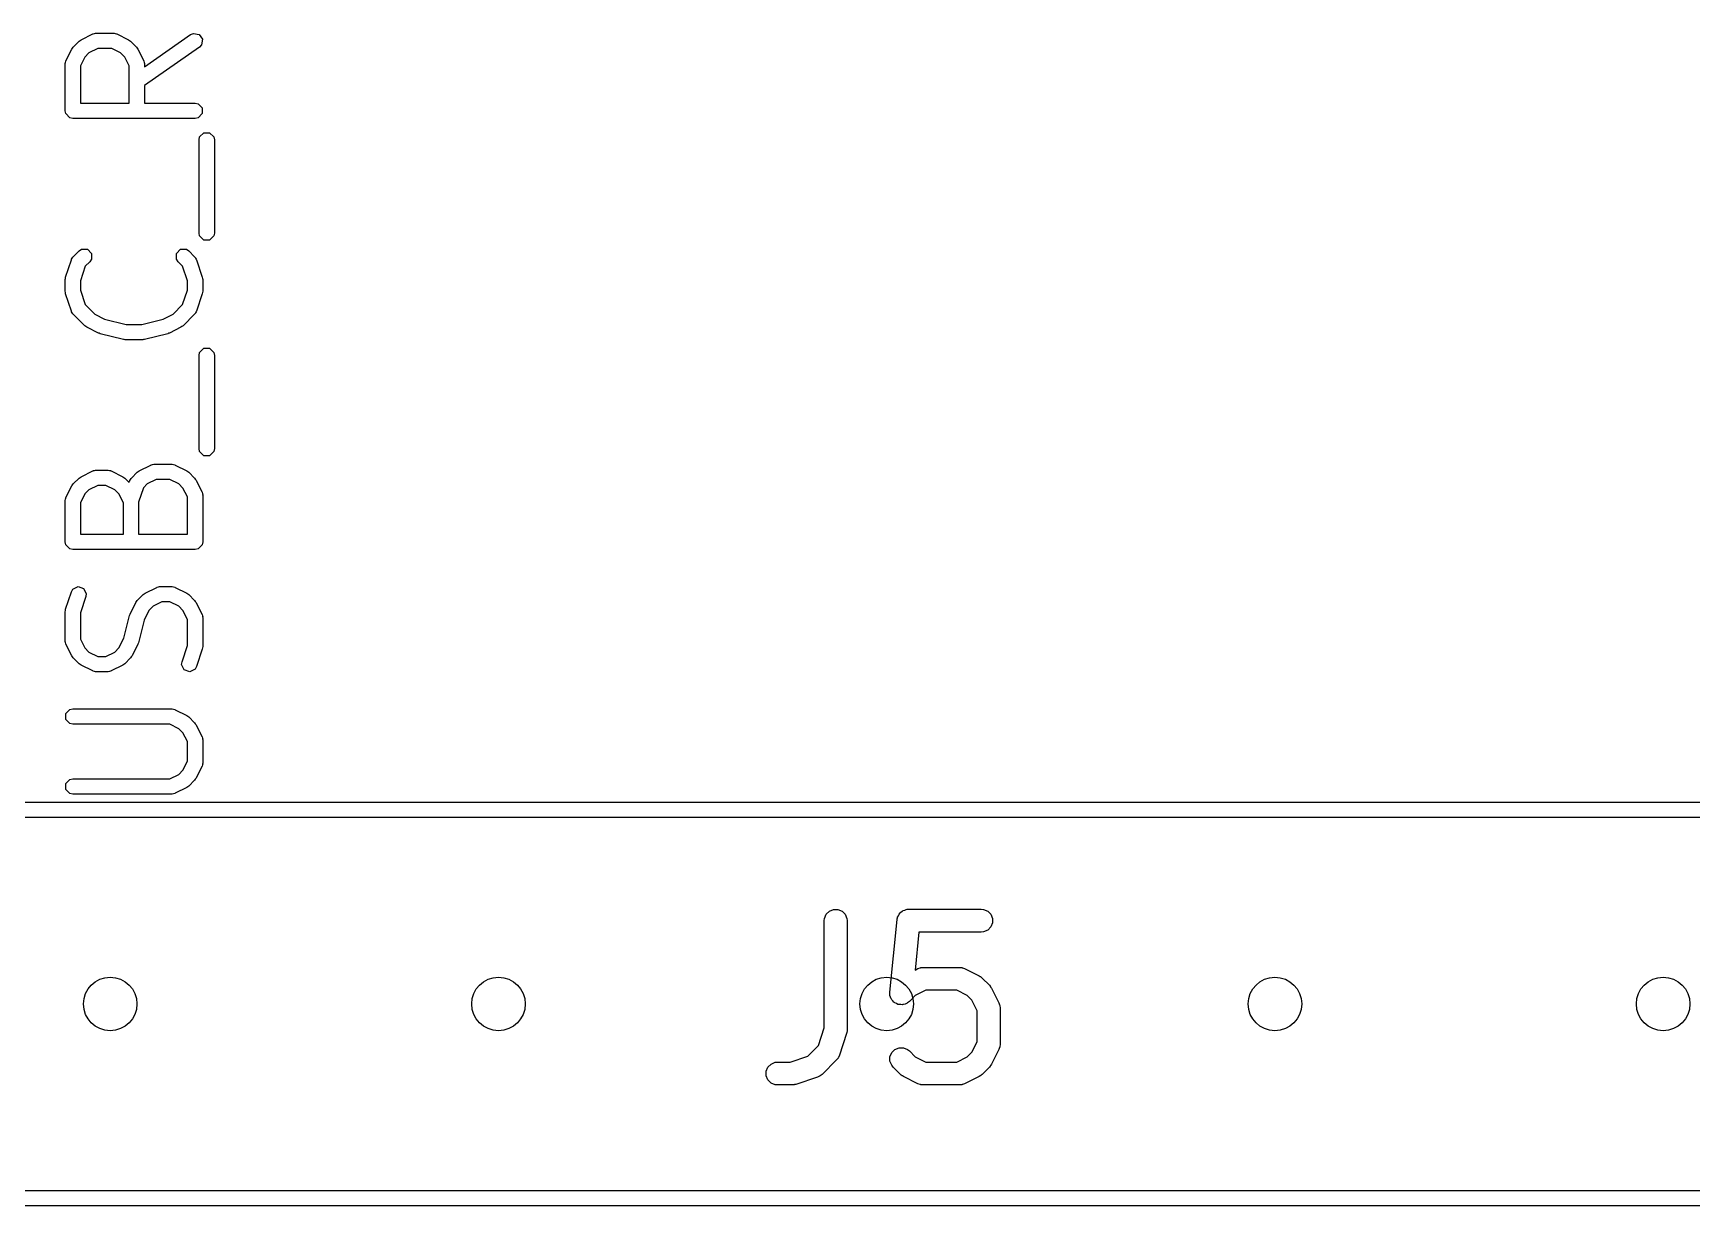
# Model space of a CAD drawing. Extents: x 2.08 to 4.63, y -4.92 to -2.81.
# Drawn here: x 2.477 to 2.9042, y -4.7173 to -4.4154 of the extents above; entities that cross this region are included whole.
import ezdxf

# ---------------------------------------------------------------- set-up
doc = ezdxf.new("R2010")
doc.units = 0
doc.header["$MEASUREMENT"] = 0
doc.layers.add('BLACK', color=7, linetype='CONTINUOUS')

msp = doc.modelspace()

# ---------------------------------------------------------------- linework, layer by layer
at = {"layer": 'BLACK', "linetype": 'CONTINUOUS'}
for p, q in [((2.48732, -4.41898), (2.48882, -4.41748)), ((2.48882, -4.41748), (2.48908, -4.4173)), ((2.48908, -4.4173), (2.48933, -4.41711)), ((2.48933, -4.41711), (2.49233, -4.41561)), ((2.49233, -4.41561), (2.49242, -4.41558)), ((2.49242, -4.41558), (2.49245, -4.41555)), ((2.49245, -4.41555), (2.49276, -4.41549)), ((2.49276, -4.41549), (2.49307, -4.41541)), ((2.49307, -4.41541), (2.49311, -4.41542)), ((2.49311, -4.41542), (2.49321, -4.4154)), ((2.49321, -4.4154), (2.49771, -4.4154)), ((2.49771, -4.4154), (2.4978, -4.41542)), ((2.4978, -4.41542), (2.49785, -4.41541)), ((2.49785, -4.41541), (2.49815, -4.41549)), ((2.49815, -4.41549), (2.49846, -4.41555)), ((2.49846, -4.41555), (2.49849, -4.41558)), ((2.49849, -4.41558), (2.49859, -4.41561)), ((2.49859, -4.41561), (2.50159, -4.41711)), ((2.50159, -4.41711), (2.50184, -4.4173)), ((2.50184, -4.4173), (2.5021, -4.41748)), ((2.5021, -4.41748), (2.5036, -4.41898)), ((2.50567, -4.42409), (2.51757, -4.41576)), ((2.51757, -4.41576), (2.51828, -4.41545)), ((2.51828, -4.41545), (2.51976, -4.41571)), ((2.51976, -4.41571), (2.52063, -4.41694)), ((2.52063, -4.41694), (2.52036, -4.41843)), ((2.48545, -4.42249), (2.48695, -4.41949)), ((2.48695, -4.41949), (2.48714, -4.41924)), ((2.48714, -4.41924), (2.48732, -4.41898)), ((2.49033, -4.42154), (2.48918, -4.42383)), ((2.49137, -4.42049), (2.49033, -4.42154)), ((2.49367, -4.41934), (2.49137, -4.42049)), ((2.49724, -4.41934), (2.49367, -4.41934)), ((2.49954, -4.42049), (2.49724, -4.41934)), ((2.50059, -4.42154), (2.49954, -4.42049)), ((2.50174, -4.42383), (2.50059, -4.42154)), ((2.5036, -4.41898), (2.50377, -4.41924)), ((2.50377, -4.41924), (2.50397, -4.41949)), ((2.50397, -4.41949), (2.50547, -4.42249)), ((2.51983, -4.41898), (2.50567, -4.42889)), ((2.52036, -4.41843), (2.51983, -4.41898)), ((2.48524, -4.42323), (2.48533, -4.42293)), ((2.48526, -4.42327), (2.48524, -4.42323)), ((2.48524, -4.42337), (2.48526, -4.42327)), ((2.48524, -4.43537), (2.48524, -4.42337)), ((2.48533, -4.42293), (2.48539, -4.42262)), ((2.48539, -4.42262), (2.48542, -4.42258)), ((2.48542, -4.42258), (2.48545, -4.42249)), ((2.48918, -4.42383), (2.48918, -4.4334)), ((2.50174, -4.4334), (2.50174, -4.42383)), ((2.50547, -4.42249), (2.50549, -4.42258)), ((2.50549, -4.42258), (2.50552, -4.42262)), ((2.50552, -4.42262), (2.50559, -4.42293)), ((2.50559, -4.42293), (2.50567, -4.42323)), ((2.50567, -4.42323), (2.50565, -4.42327)), ((2.50565, -4.42327), (2.50567, -4.42337)), ((2.50567, -4.42337), (2.50567, -4.42409)), ((2.50567, -4.42889), (2.50567, -4.4334)), ((2.48918, -4.4334), (2.50174, -4.4334)), ((2.50567, -4.4334), (2.5187, -4.4334)), ((2.5187, -4.4334), (2.51946, -4.43355)), ((2.51946, -4.43355), (2.52052, -4.43461)), ((2.48539, -4.43612), (2.48524, -4.43537)), ((2.48645, -4.43719), (2.48539, -4.43612)), ((2.48721, -4.43734), (2.48645, -4.43719)), ((2.5187, -4.43734), (2.48721, -4.43734)), ((2.51946, -4.43719), (2.5187, -4.43734)), ((2.52052, -4.43612), (2.51946, -4.43719)), ((2.52052, -4.43461), (2.52052, -4.43612)), ((2.51973, -4.44287), (2.51988, -4.44211)), ((2.51973, -4.46686), (2.51973, -4.44287)), ((2.51988, -4.44211), (2.52095, -4.44105)), ((2.52095, -4.44105), (2.52246, -4.44105)), ((2.52246, -4.44105), (2.52352, -4.44211)), ((2.52352, -4.44211), (2.52367, -4.44287)), ((2.52367, -4.44287), (2.52367, -4.46686)), ((2.51988, -4.46762), (2.51973, -4.46686)), ((2.52095, -4.46868), (2.51988, -4.46762)), ((2.52246, -4.46868), (2.52095, -4.46868)), ((2.52352, -4.46762), (2.52246, -4.46868)), ((2.52367, -4.46686), (2.52352, -4.46762)), ((2.48722, -4.47307), (2.48726, -4.47305)), ((2.48726, -4.47305), (2.48732, -4.47297)), ((2.48732, -4.47297), (2.48882, -4.47147)), ((2.48882, -4.47147), (2.48945, -4.47104)), ((2.48945, -4.47104), (2.49096, -4.47104)), ((2.49096, -4.47104), (2.49203, -4.47211)), ((2.49203, -4.47211), (2.49203, -4.47362)), ((2.51389, -4.47211), (2.51495, -4.47104)), ((2.51389, -4.47362), (2.51389, -4.47211)), ((2.51495, -4.47104), (2.51646, -4.47104)), ((2.51646, -4.47104), (2.5171, -4.47147)), ((2.5171, -4.47147), (2.5186, -4.47297)), ((2.5186, -4.47297), (2.51865, -4.47305)), ((2.51865, -4.47305), (2.51869, -4.47307)), ((2.48534, -4.47824), (2.48684, -4.47374)), ((2.48684, -4.47374), (2.48689, -4.47365)), ((2.48689, -4.47361), (2.48706, -4.47335)), ((2.48689, -4.47365), (2.48689, -4.47361)), ((2.48706, -4.47335), (2.48722, -4.47307)), ((2.49043, -4.47543), (2.48918, -4.47918)), ((2.4916, -4.47425), (2.49043, -4.47543)), ((2.49203, -4.47362), (2.4916, -4.47425)), ((2.51431, -4.47425), (2.51389, -4.47362)), ((2.51548, -4.47543), (2.51431, -4.47425)), ((2.51674, -4.47918), (2.51548, -4.47543)), ((2.51869, -4.47307), (2.51885, -4.47335)), ((2.51885, -4.47335), (2.51902, -4.47361)), ((2.51902, -4.47361), (2.51902, -4.47365)), ((2.51902, -4.47365), (2.51907, -4.47374)), ((2.51907, -4.47374), (2.52057, -4.47824)), ((2.48524, -4.47886), (2.4853, -4.47855)), ((2.48524, -4.48186), (2.48524, -4.47886)), ((2.4853, -4.47855), (2.48534, -4.47824)), ((2.48918, -4.47918), (2.48918, -4.48154)), ((2.48918, -4.48154), (2.49043, -4.4853)), ((2.51548, -4.4853), (2.51674, -4.48154)), ((2.51674, -4.48154), (2.51674, -4.47918)), ((2.52057, -4.47824), (2.52061, -4.47855)), ((2.52061, -4.47855), (2.52067, -4.47886)), ((2.52067, -4.47886), (2.52067, -4.48186)), ((2.4853, -4.48217), (2.48524, -4.48186)), ((2.48534, -4.48248), (2.4853, -4.48217)), ((2.48684, -4.48698), (2.48534, -4.48248)), ((2.49043, -4.4853), (2.49287, -4.48774)), ((2.51304, -4.48774), (2.51548, -4.4853)), ((2.52057, -4.48248), (2.51907, -4.48698)), ((2.52061, -4.48217), (2.52057, -4.48248)), ((2.52067, -4.48186), (2.52061, -4.48217)), ((2.48689, -4.48707), (2.48684, -4.48698)), ((2.48689, -4.48711), (2.48689, -4.48707)), ((2.48706, -4.48738), (2.48689, -4.48711)), ((2.48722, -4.48765), (2.48706, -4.48738)), ((2.48726, -4.48767), (2.48722, -4.48765)), ((2.48732, -4.48775), (2.48726, -4.48767)), ((2.49032, -4.49075), (2.48732, -4.48775)), ((2.49287, -4.48774), (2.49539, -4.489)), ((2.49539, -4.489), (2.50095, -4.49039)), ((2.50496, -4.49039), (2.51052, -4.489)), ((2.51052, -4.489), (2.51304, -4.48774)), ((2.5186, -4.48775), (2.5156, -4.49075)), ((2.51865, -4.48767), (2.5186, -4.48775)), ((2.51869, -4.48765), (2.51865, -4.48767)), ((2.51885, -4.48738), (2.51869, -4.48765)), ((2.51902, -4.48711), (2.51885, -4.48738)), ((2.51907, -4.48698), (2.51902, -4.48707)), ((2.51902, -4.48707), (2.51902, -4.48711)), ((2.49058, -4.49093), (2.49032, -4.49075)), ((2.49083, -4.49112), (2.49058, -4.49093)), ((2.49383, -4.49262), (2.49083, -4.49112)), ((2.49403, -4.49268), (2.49383, -4.49262)), ((2.49423, -4.49277), (2.49403, -4.49268)), ((2.50023, -4.49427), (2.49423, -4.49277)), ((2.50047, -4.49428), (2.50023, -4.49427)), ((2.50071, -4.49433), (2.50047, -4.49428)), ((2.50521, -4.49433), (2.50071, -4.49433)), ((2.50095, -4.49039), (2.50496, -4.49039)), ((2.50544, -4.49428), (2.50521, -4.49433)), ((2.50568, -4.49427), (2.50544, -4.49428)), ((2.51168, -4.49277), (2.50568, -4.49427)), ((2.51188, -4.49268), (2.51168, -4.49277)), ((2.51209, -4.49262), (2.51188, -4.49268)), ((2.51508, -4.49112), (2.51209, -4.49262)), ((2.51533, -4.49093), (2.51508, -4.49112)), ((2.5156, -4.49075), (2.51533, -4.49093)), ((2.51973, -4.49836), (2.51988, -4.49761)), ((2.51973, -4.52236), (2.51973, -4.49836)), ((2.51988, -4.49761), (2.52095, -4.49654)), ((2.52095, -4.49654), (2.52246, -4.49654)), ((2.52246, -4.49654), (2.52352, -4.49761)), ((2.52352, -4.49761), (2.52367, -4.49836)), ((2.52367, -4.49836), (2.52367, -4.52236)), ((2.51988, -4.52311), (2.51973, -4.52236)), ((2.52095, -4.52418), (2.51988, -4.52311)), ((2.52246, -4.52418), (2.52095, -4.52418)), ((2.52352, -4.52311), (2.52246, -4.52418)), ((2.52367, -4.52236), (2.52352, -4.52311)), ((2.48933, -4.52959), (2.49233, -4.52809)), ((2.49233, -4.52809), (2.49242, -4.52807)), ((2.49242, -4.52807), (2.49245, -4.52804)), ((2.49245, -4.52804), (2.49276, -4.52798)), ((2.49276, -4.52798), (2.49307, -4.52789)), ((2.49307, -4.52789), (2.49311, -4.52791)), ((2.49311, -4.52791), (2.49321, -4.52789)), ((2.49321, -4.52789), (2.49621, -4.52789)), ((2.49621, -4.52789), (2.4963, -4.52791)), ((2.4963, -4.52791), (2.49635, -4.52789)), ((2.49635, -4.52789), (2.49665, -4.52798)), ((2.49665, -4.52798), (2.49696, -4.52804)), ((2.49696, -4.52804), (2.49699, -4.52807)), ((2.49699, -4.52807), (2.49709, -4.52809)), ((2.49709, -4.52809), (2.50009, -4.52959)), ((2.50231, -4.52996), (2.50381, -4.52846)), ((2.50381, -4.52846), (2.50408, -4.52829)), ((2.50408, -4.52829), (2.50433, -4.52809)), ((2.50433, -4.52809), (2.50732, -4.5266)), ((2.50732, -4.5266), (2.50742, -4.52657)), ((2.50742, -4.52657), (2.50745, -4.52654)), ((2.50745, -4.52654), (2.50776, -4.52648)), ((2.50776, -4.52648), (2.50807, -4.52639)), ((2.50807, -4.52639), (2.50811, -4.52641)), ((2.50811, -4.52641), (2.50821, -4.52639)), ((2.50821, -4.52639), (2.5127, -4.52639)), ((2.5127, -4.52639), (2.5128, -4.52641)), ((2.5128, -4.52641), (2.51284, -4.52639)), ((2.51284, -4.52639), (2.51315, -4.52648)), ((2.51315, -4.52648), (2.51346, -4.52654)), ((2.51346, -4.52654), (2.51349, -4.52657)), ((2.51349, -4.52657), (2.51358, -4.5266)), ((2.51358, -4.5266), (2.51658, -4.52809)), ((2.51658, -4.52809), (2.51683, -4.52829)), ((2.51683, -4.52829), (2.5171, -4.52846)), ((2.5171, -4.52846), (2.5186, -4.52996)), ((2.48545, -4.53497), (2.48695, -4.53197)), ((2.48695, -4.53197), (2.48714, -4.53173)), ((2.48714, -4.53173), (2.48732, -4.53146)), ((2.48732, -4.53146), (2.48882, -4.52996)), ((2.48882, -4.52996), (2.48908, -4.52979)), ((2.48908, -4.52979), (2.48933, -4.52959)), ((2.49367, -4.53182), (2.49137, -4.53297)), ((2.49574, -4.53182), (2.49367, -4.53182)), ((2.49804, -4.53297), (2.49574, -4.53182)), ((2.50009, -4.52959), (2.50034, -4.52979)), ((2.50034, -4.52979), (2.5006, -4.52996)), ((2.5006, -4.52996), (2.50172, -4.53109)), ((2.50172, -4.53109), (2.50184, -4.53073)), ((2.50184, -4.53073), (2.50189, -4.53065)), ((2.50189, -4.5306), (2.50206, -4.53034)), ((2.50189, -4.53065), (2.50189, -4.5306)), ((2.50206, -4.53034), (2.50222, -4.53007)), ((2.50222, -4.53007), (2.50226, -4.53005)), ((2.50226, -4.53005), (2.50231, -4.52996)), ((2.50543, -4.53242), (2.50417, -4.53617)), ((2.50637, -4.53147), (2.50543, -4.53242)), ((2.50867, -4.53032), (2.50637, -4.53147)), ((2.51224, -4.53032), (2.50867, -4.53032)), ((2.51454, -4.53147), (2.51224, -4.53032)), ((2.51559, -4.53252), (2.51454, -4.53147)), ((2.51674, -4.53482), (2.51559, -4.53252)), ((2.5186, -4.52996), (2.51877, -4.53023)), ((2.51877, -4.53023), (2.51896, -4.53048)), ((2.51896, -4.53048), (2.52046, -4.53347)), ((2.48524, -4.53572), (2.48533, -4.53541)), ((2.48526, -4.53576), (2.48524, -4.53572)), ((2.48524, -4.53585), (2.48526, -4.53576)), ((2.48524, -4.54635), (2.48524, -4.53585)), ((2.48533, -4.53541), (2.48539, -4.5351)), ((2.48539, -4.5351), (2.48542, -4.53507)), ((2.48542, -4.53507), (2.48545, -4.53497)), ((2.49033, -4.53402), (2.48918, -4.53632)), ((2.48918, -4.53632), (2.48918, -4.54439)), ((2.49137, -4.53297), (2.49033, -4.53402)), ((2.49909, -4.53402), (2.49804, -4.53297)), ((2.50024, -4.53632), (2.49909, -4.53402)), ((2.50024, -4.54439), (2.50024, -4.53632)), ((2.50417, -4.53617), (2.50417, -4.54439)), ((2.51674, -4.54439), (2.51674, -4.53482)), ((2.52046, -4.53347), (2.52049, -4.53357)), ((2.52049, -4.53357), (2.52052, -4.5336)), ((2.52052, -4.5336), (2.52058, -4.53391)), ((2.52058, -4.53391), (2.52067, -4.53422)), ((2.52067, -4.53422), (2.52065, -4.53426)), ((2.52065, -4.53426), (2.52067, -4.53436)), ((2.52067, -4.53436), (2.52067, -4.54635)), ((2.48918, -4.54439), (2.50024, -4.54439)), ((2.50417, -4.54439), (2.51674, -4.54439)), ((2.48539, -4.54711), (2.48524, -4.54635)), ((2.48645, -4.54817), (2.48539, -4.54711)), ((2.48721, -4.54832), (2.48645, -4.54817)), ((2.5187, -4.54832), (2.48721, -4.54832)), ((2.51946, -4.54817), (2.5187, -4.54832)), ((2.52052, -4.54711), (2.51946, -4.54817)), ((2.52067, -4.54635), (2.52052, -4.54711)), ((2.48722, -4.55856), (2.48857, -4.55789)), ((2.48857, -4.55789), (2.49, -4.55836)), ((2.49, -4.55836), (2.49067, -4.55971)), ((2.50582, -4.55959), (2.50882, -4.55809)), ((2.50882, -4.55809), (2.50892, -4.55807)), ((2.50892, -4.55807), (2.50895, -4.55803)), ((2.50895, -4.55803), (2.50926, -4.55797)), ((2.50926, -4.55797), (2.50957, -4.55789)), ((2.50957, -4.55789), (2.50961, -4.5579)), ((2.50961, -4.5579), (2.5097, -4.55788)), ((2.5097, -4.55788), (2.5127, -4.55788)), ((2.5127, -4.55788), (2.5128, -4.5579)), ((2.5128, -4.5579), (2.51284, -4.55789)), ((2.51284, -4.55789), (2.51315, -4.55797)), ((2.51315, -4.55797), (2.51346, -4.55803)), ((2.51346, -4.55803), (2.51349, -4.55807)), ((2.51349, -4.55807), (2.51358, -4.55809)), ((2.51358, -4.55809), (2.51658, -4.55959)), ((2.48534, -4.56373), (2.48684, -4.55923)), ((2.48684, -4.55923), (2.48722, -4.55856)), ((2.49058, -4.56047), (2.48918, -4.56467)), ((2.49067, -4.55971), (2.49058, -4.56047)), ((2.50195, -4.56497), (2.50344, -4.56197)), ((2.50344, -4.56197), (2.50364, -4.56172)), ((2.50364, -4.56172), (2.50381, -4.56146)), ((2.50381, -4.56146), (2.50531, -4.55996)), ((2.50531, -4.55996), (2.50558, -4.55978)), ((2.50558, -4.55978), (2.50582, -4.55959)), ((2.51017, -4.56182), (2.50787, -4.56297)), ((2.51224, -4.56182), (2.51017, -4.56182)), ((2.51454, -4.56297), (2.51224, -4.56182)), ((2.51658, -4.55959), (2.51683, -4.55978)), ((2.51683, -4.55978), (2.5171, -4.55996)), ((2.5171, -4.55996), (2.5186, -4.56146)), ((2.5186, -4.56146), (2.51877, -4.56172)), ((2.51877, -4.56172), (2.51896, -4.56197)), ((2.51896, -4.56197), (2.52046, -4.56497)), ((2.48524, -4.56435), (2.4853, -4.56404)), ((2.48524, -4.57185), (2.48524, -4.56435)), ((2.4853, -4.56404), (2.48534, -4.56373)), ((2.48918, -4.56467), (2.48918, -4.57139)), ((2.50035, -4.57116), (2.5018, -4.56537)), ((2.5018, -4.56537), (2.50189, -4.56518)), ((2.50189, -4.56518), (2.50195, -4.56497)), ((2.50556, -4.56654), (2.50412, -4.57233)), ((2.50682, -4.56402), (2.50556, -4.56654)), ((2.50787, -4.56297), (2.50682, -4.56402)), ((2.51559, -4.56402), (2.51454, -4.56297)), ((2.51674, -4.56632), (2.51559, -4.56402)), ((2.51674, -4.57303), (2.51674, -4.56632)), ((2.52046, -4.56497), (2.52049, -4.56507)), ((2.52049, -4.56507), (2.52052, -4.5651)), ((2.52052, -4.5651), (2.52058, -4.56541)), ((2.52058, -4.56541), (2.52067, -4.56571)), ((2.52067, -4.56571), (2.52065, -4.56575)), ((2.52065, -4.56575), (2.52067, -4.56585)), ((2.52067, -4.56585), (2.52067, -4.57335)), ((2.49909, -4.57368), (2.50035, -4.57116)), ((2.48526, -4.57195), (2.48524, -4.57185)), ((2.48524, -4.57199), (2.48526, -4.57195)), ((2.48533, -4.57229), (2.48524, -4.57199)), ((2.48539, -4.5726), (2.48533, -4.57229)), ((2.48542, -4.57264), (2.48539, -4.5726)), ((2.48545, -4.57273), (2.48542, -4.57264)), ((2.48695, -4.57573), (2.48545, -4.57273)), ((2.48918, -4.57139), (2.49033, -4.57368)), ((2.49033, -4.57368), (2.49137, -4.57473)), ((2.49137, -4.57473), (2.49367, -4.57588)), ((2.49574, -4.57588), (2.49804, -4.57473)), ((2.49804, -4.57473), (2.49909, -4.57368)), ((2.50397, -4.57273), (2.50247, -4.57573)), ((2.50402, -4.57252), (2.50397, -4.57273)), ((2.50412, -4.57233), (2.50402, -4.57252)), ((2.51534, -4.57723), (2.51674, -4.57303)), ((2.52057, -4.57397), (2.51907, -4.57847)), ((2.52061, -4.57366), (2.52057, -4.57397)), ((2.52067, -4.57335), (2.52061, -4.57366)), ((2.48714, -4.57598), (2.48695, -4.57573)), ((2.48732, -4.57624), (2.48714, -4.57598)), ((2.48882, -4.57774), (2.48732, -4.57624)), ((2.48908, -4.57792), (2.48882, -4.57774)), ((2.48933, -4.57811), (2.48908, -4.57792)), ((2.49233, -4.57961), (2.48933, -4.57811)), ((2.49242, -4.57964), (2.49233, -4.57961)), ((2.49245, -4.57967), (2.49242, -4.57964)), ((2.49276, -4.57973), (2.49245, -4.57967)), ((2.49307, -4.57981), (2.49276, -4.57973)), ((2.49311, -4.5798), (2.49307, -4.57981)), ((2.49321, -4.57982), (2.49311, -4.5798)), ((2.49621, -4.57982), (2.49321, -4.57982)), ((2.49367, -4.57588), (2.49574, -4.57588)), ((2.4963, -4.5798), (2.49621, -4.57982)), ((2.49635, -4.57981), (2.4963, -4.5798)), ((2.49665, -4.57973), (2.49635, -4.57981)), ((2.49696, -4.57967), (2.49665, -4.57973)), ((2.49699, -4.57964), (2.49696, -4.57967)), ((2.49709, -4.57961), (2.49699, -4.57964)), ((2.50009, -4.57811), (2.49709, -4.57961)), ((2.50034, -4.57792), (2.50009, -4.57811)), ((2.5006, -4.57774), (2.50034, -4.57792)), ((2.5021, -4.57624), (2.5006, -4.57774)), ((2.50227, -4.57598), (2.5021, -4.57624)), ((2.50247, -4.57573), (2.50227, -4.57598)), ((2.51524, -4.57799), (2.51534, -4.57723)), ((2.51591, -4.57934), (2.51524, -4.57799)), ((2.51734, -4.57981), (2.51591, -4.57934)), ((2.51869, -4.57914), (2.51734, -4.57981)), ((2.51907, -4.57847), (2.51869, -4.57914)), ((2.48539, -4.59059), (2.48645, -4.58953)), ((2.48539, -4.5921), (2.48539, -4.59059)), ((2.48645, -4.59317), (2.48539, -4.5921)), ((2.48645, -4.58953), (2.48721, -4.58938)), ((2.48721, -4.58938), (2.5127, -4.58938)), ((2.5127, -4.58938), (2.5128, -4.5894)), ((2.5128, -4.5894), (2.51284, -4.58938)), ((2.51284, -4.58938), (2.51315, -4.58947)), ((2.51315, -4.58947), (2.51346, -4.58953)), ((2.51346, -4.58953), (2.51349, -4.58956)), ((2.51349, -4.58956), (2.51358, -4.58959)), ((2.51358, -4.58959), (2.51658, -4.59109)), ((2.51658, -4.59109), (2.51683, -4.59128)), ((2.51683, -4.59128), (2.5171, -4.59146)), ((2.5171, -4.59146), (2.5186, -4.59296)), ((2.48721, -4.59332), (2.48645, -4.59317)), ((2.51224, -4.59332), (2.48721, -4.59332)), ((2.51454, -4.59447), (2.51224, -4.59332)), ((2.51559, -4.59551), (2.51454, -4.59447)), ((2.51674, -4.59781), (2.51559, -4.59551)), ((2.5186, -4.59296), (2.51877, -4.59322)), ((2.51877, -4.59322), (2.51896, -4.59347)), ((2.51896, -4.59347), (2.52046, -4.59647)), ((2.52046, -4.59647), (2.52049, -4.59656)), ((2.52049, -4.59656), (2.52052, -4.59659)), ((2.52052, -4.59659), (2.52058, -4.5969)), ((2.52058, -4.5969), (2.52067, -4.59721)), ((2.51674, -4.60288), (2.51674, -4.59781)), ((2.52067, -4.59721), (2.52065, -4.59725)), ((2.52065, -4.59725), (2.52067, -4.59735)), ((2.52067, -4.59735), (2.52067, -4.60335)), ((2.51454, -4.60623), (2.51559, -4.60518)), ((2.51559, -4.60518), (2.51674, -4.60288)), ((2.52046, -4.60423), (2.51896, -4.60723)), ((2.52049, -4.60413), (2.52046, -4.60423)), ((2.52052, -4.6041), (2.52049, -4.60413)), ((2.52058, -4.60379), (2.52052, -4.6041)), ((2.52067, -4.60349), (2.52058, -4.60379)), ((2.52067, -4.60335), (2.52065, -4.60344)), ((2.52065, -4.60344), (2.52067, -4.60349)), ((2.48539, -4.60859), (2.48645, -4.60753)), ((2.48539, -4.6101), (2.48539, -4.60859)), ((2.48645, -4.60753), (2.48721, -4.60738)), ((2.48721, -4.60738), (2.51224, -4.60738)), ((2.51224, -4.60738), (2.51454, -4.60623)), ((2.51658, -4.60961), (2.51358, -4.61111)), ((2.51683, -4.60941), (2.51658, -4.60961)), ((2.5171, -4.60924), (2.51683, -4.60941)), ((2.5186, -4.60774), (2.5171, -4.60924)), ((2.51877, -4.60748), (2.5186, -4.60774)), ((2.51896, -4.60723), (2.51877, -4.60748)), ((2.14685, -4.61339), (3.00355, -4.61339)), ((2.48645, -4.61116), (2.48539, -4.6101)), ((2.48721, -4.61131), (2.48645, -4.61116)), ((2.5127, -4.61131), (2.48721, -4.61131)), ((2.5128, -4.61129), (2.5127, -4.61131)), ((2.51284, -4.61131), (2.5128, -4.61129)), ((2.51315, -4.61123), (2.51284, -4.61131)), ((2.51346, -4.61116), (2.51315, -4.61123)), ((2.51349, -4.61113), (2.51346, -4.61116)), ((2.51358, -4.61111), (2.51349, -4.61113)), ((3.00355, -4.61732), (2.14882, -4.61732)), ((2.68077, -4.64389), (2.68083, -4.64331)), ((2.68077, -4.67153), (2.68077, -4.64389)), ((2.68083, -4.64331), (2.68127, -4.64225)), ((2.68127, -4.64225), (2.68209, -4.64144)), ((2.68209, -4.64144), (2.68315, -4.64099)), ((2.68315, -4.64099), (2.6843, -4.64099)), ((2.6843, -4.64099), (2.68537, -4.64144)), ((2.68537, -4.64144), (2.68618, -4.64225)), ((2.68618, -4.64225), (2.68662, -4.64331)), ((2.68662, -4.64331), (2.68668, -4.64389)), ((2.68668, -4.64389), (2.68668, -4.67201)), ((2.69766, -4.66234), (2.69954, -4.6436)), ((2.69954, -4.6436), (2.69958, -4.64339)), ((2.69958, -4.64331), (2.69961, -4.64325)), ((2.69958, -4.64339), (2.69958, -4.64331)), ((2.69961, -4.64325), (2.69965, -4.64303)), ((2.69965, -4.64303), (2.69985, -4.64265)), ((2.69985, -4.64265), (2.70002, -4.64225)), ((2.70002, -4.64225), (2.70012, -4.64214)), ((2.70012, -4.64214), (2.70019, -4.64201)), ((2.70019, -4.64201), (2.70053, -4.64174)), ((2.70053, -4.64174), (2.70083, -4.64144)), ((2.70083, -4.64144), (2.70097, -4.64138)), ((2.70097, -4.64138), (2.70109, -4.64128)), ((2.70109, -4.64128), (2.7015, -4.64116)), ((2.7015, -4.64116), (2.7019, -4.64099)), ((2.7019, -4.64099), (2.70212, -4.64097)), ((2.70212, -4.64097), (2.70219, -4.64095)), ((2.70219, -4.64095), (2.70226, -4.64096)), ((2.70226, -4.64096), (2.70247, -4.64094)), ((2.70247, -4.64094), (2.72122, -4.64094)), ((2.72122, -4.64094), (2.7218, -4.64099)), ((2.7218, -4.64099), (2.72286, -4.64144)), ((2.72286, -4.64144), (2.72368, -4.64225)), ((2.72368, -4.64225), (2.72412, -4.64331)), ((2.72412, -4.64331), (2.72412, -4.64447)), ((2.70515, -4.64684), (2.70417, -4.65661)), ((2.72122, -4.64684), (2.70515, -4.64684)), ((2.7218, -4.64679), (2.72122, -4.64684)), ((2.72286, -4.64635), (2.7218, -4.64679)), ((2.72368, -4.64553), (2.72286, -4.64635)), ((2.72412, -4.64447), (2.72368, -4.64553)), ((2.70417, -4.65661), (2.7049, -4.65625)), ((2.7049, -4.65625), (2.70544, -4.65604)), ((2.70544, -4.65604), (2.70555, -4.65603)), ((2.70555, -4.65603), (2.70565, -4.65599)), ((2.70565, -4.65599), (2.70622, -4.65594)), ((2.70622, -4.65594), (2.7156, -4.65594)), ((2.7156, -4.65594), (2.71617, -4.65599)), ((2.71617, -4.65599), (2.71627, -4.65603)), ((2.71627, -4.65603), (2.71638, -4.65604)), ((2.71638, -4.65604), (2.71692, -4.65625)), ((2.71692, -4.65625), (2.72067, -4.65812)), ((2.72067, -4.65812), (2.72092, -4.65828)), ((2.72092, -4.65828), (2.72099, -4.65831)), ((2.72099, -4.65831), (2.72107, -4.65837)), ((2.72107, -4.65837), (2.72116, -4.65843)), ((2.72116, -4.65843), (2.72121, -4.65849)), ((2.72121, -4.65849), (2.72144, -4.65868)), ((2.72144, -4.65868), (2.72331, -4.66055)), ((2.72331, -4.66055), (2.7235, -4.66078)), ((2.7235, -4.66078), (2.72355, -4.66083)), ((2.72355, -4.66083), (2.72361, -4.66092)), ((2.72361, -4.66092), (2.72368, -4.661)), ((2.72368, -4.661), (2.72371, -4.66107)), ((2.69766, -4.66292), (2.69766, -4.66234)), ((2.6977, -4.66307), (2.69766, -4.66292)), ((2.6977, -4.66321), (2.6977, -4.66307)), ((2.69787, -4.66361), (2.6977, -4.66321)), ((2.69799, -4.66403), (2.69787, -4.66361)), ((2.69809, -4.66414), (2.69799, -4.66403)), ((2.69814, -4.66428), (2.69809, -4.66414)), ((2.69845, -4.66458), (2.69814, -4.66428)), ((2.69872, -4.66492), (2.69845, -4.66458)), ((2.69885, -4.66499), (2.69872, -4.66492)), ((2.69896, -4.66509), (2.69885, -4.66499)), ((2.69936, -4.66526), (2.69896, -4.66509)), ((2.69974, -4.66546), (2.69936, -4.66526)), ((2.70199, -4.66524), (2.70157, -4.66537)), ((2.7021, -4.66515), (2.70199, -4.66524)), ((2.70224, -4.66509), (2.7021, -4.66515)), ((2.70269, -4.66473), (2.70224, -4.66509)), ((2.70422, -4.66319), (2.70269, -4.66473)), ((2.70692, -4.66184), (2.70422, -4.66319)), ((2.7149, -4.66184), (2.70692, -4.66184)), ((2.7176, -4.66319), (2.7149, -4.66184)), ((2.7188, -4.66439), (2.7176, -4.66319)), ((2.72014, -4.66708), (2.7188, -4.66439)), ((2.72371, -4.66107), (2.72386, -4.66132)), ((2.72386, -4.66132), (2.72574, -4.66507)), ((2.72574, -4.66507), (2.72594, -4.66561)), ((2.69989, -4.66548), (2.69974, -4.66546)), ((2.70002, -4.66553), (2.69989, -4.66548)), ((2.70046, -4.66553), (2.70002, -4.66553)), ((2.70088, -4.66558), (2.70046, -4.66553)), ((2.70103, -4.66553), (2.70088, -4.66558)), ((2.70118, -4.66553), (2.70103, -4.66553)), ((2.70157, -4.66537), (2.70118, -4.66553)), ((2.72014, -4.67506), (2.72014, -4.66708)), ((2.72594, -4.66561), (2.72595, -4.66571)), ((2.72595, -4.66571), (2.72599, -4.66581)), ((2.72599, -4.66581), (2.72605, -4.66639)), ((2.72605, -4.66639), (2.72605, -4.67576)), ((2.67927, -4.67604), (2.68077, -4.67153)), ((2.68653, -4.67295), (2.68465, -4.67857)), ((2.68659, -4.67266), (2.68653, -4.67295)), ((2.68662, -4.67259), (2.68659, -4.67266)), ((2.68663, -4.67248), (2.68662, -4.67259)), ((2.68666, -4.67238), (2.68663, -4.67248)), ((2.68668, -4.67201), (2.68665, -4.6723)), ((2.68665, -4.6723), (2.68666, -4.67238)), ((2.67651, -4.6788), (2.67927, -4.67604)), ((2.6977, -4.67893), (2.69814, -4.67787)), ((2.69814, -4.67787), (2.69896, -4.67706)), ((2.69896, -4.67706), (2.70002, -4.67661)), ((2.70002, -4.67661), (2.70118, -4.67661)), ((2.70118, -4.67661), (2.70224, -4.67706)), ((2.70224, -4.67706), (2.70269, -4.67742)), ((2.70269, -4.67742), (2.70422, -4.67896)), ((2.7176, -4.67896), (2.7188, -4.67776)), ((2.7188, -4.67776), (2.72014, -4.67506)), ((2.72574, -4.67708), (2.72386, -4.68083)), ((2.72594, -4.67654), (2.72574, -4.67708)), ((2.72595, -4.67644), (2.72594, -4.67654)), ((2.72599, -4.67634), (2.72595, -4.67644)), ((2.72605, -4.67576), (2.72599, -4.67634)), ((2.66583, -4.68268), (2.66627, -4.68162)), ((2.66627, -4.68162), (2.66709, -4.68081)), ((2.66709, -4.68081), (2.66815, -4.68036)), ((2.66815, -4.68036), (2.66873, -4.68031)), ((2.66873, -4.68031), (2.672, -4.68031)), ((2.672, -4.68031), (2.67651, -4.6788)), ((2.68394, -4.67972), (2.68019, -4.68347)), ((2.68431, -4.67928), (2.68394, -4.67972)), ((2.68435, -4.67918), (2.68431, -4.67928)), ((2.68442, -4.6791), (2.68435, -4.67918)), ((2.68465, -4.67857), (2.68442, -4.6791)), ((2.6977, -4.68009), (2.6977, -4.67893)), ((2.69814, -4.68115), (2.6977, -4.68009)), ((2.69851, -4.6816), (2.69814, -4.68115)), ((2.70039, -4.68347), (2.69851, -4.6816)), ((2.70422, -4.67896), (2.70692, -4.68031)), ((2.70692, -4.68031), (2.7149, -4.68031)), ((2.7149, -4.68031), (2.7176, -4.67896)), ((2.72331, -4.6816), (2.72144, -4.68347)), ((2.7235, -4.68137), (2.72331, -4.6816)), ((2.72355, -4.68132), (2.7235, -4.68137)), ((2.72361, -4.68123), (2.72355, -4.68132)), ((2.72368, -4.68115), (2.72361, -4.68123)), ((2.72371, -4.68108), (2.72368, -4.68115)), ((2.72386, -4.68083), (2.72371, -4.68108)), ((2.66583, -4.68384), (2.66583, -4.68268)), ((2.66627, -4.6849), (2.66583, -4.68384)), ((2.66709, -4.68572), (2.66627, -4.6849)), ((2.66815, -4.68616), (2.66709, -4.68572)), ((2.66873, -4.68621), (2.66815, -4.68616)), ((2.67248, -4.68621), (2.66873, -4.68621)), ((2.67277, -4.68618), (2.67248, -4.68621)), ((2.67285, -4.68619), (2.67277, -4.68618)), ((2.67295, -4.68617), (2.67285, -4.68619)), ((2.67305, -4.68616), (2.67295, -4.68617)), ((2.67313, -4.68613), (2.67305, -4.68616)), ((2.67341, -4.68606), (2.67313, -4.68613)), ((2.67904, -4.68419), (2.67341, -4.68606)), ((2.67956, -4.68395), (2.67904, -4.68419)), ((2.67965, -4.68388), (2.67956, -4.68395)), ((2.67974, -4.68384), (2.67965, -4.68388)), ((2.68019, -4.68347), (2.67974, -4.68384)), ((2.70061, -4.68366), (2.70039, -4.68347)), ((2.70066, -4.68372), (2.70061, -4.68366)), ((2.70075, -4.68377), (2.70066, -4.68372)), ((2.70083, -4.68384), (2.70075, -4.68377)), ((2.70091, -4.68387), (2.70083, -4.68384)), ((2.70115, -4.68403), (2.70091, -4.68387)), ((2.7049, -4.6859), (2.70115, -4.68403)), ((2.70544, -4.68611), (2.7049, -4.6859)), ((2.70555, -4.68612), (2.70544, -4.68611)), ((2.70565, -4.68616), (2.70555, -4.68612)), ((2.70622, -4.68621), (2.70565, -4.68616)), ((2.7156, -4.68621), (2.70622, -4.68621)), ((2.71617, -4.68616), (2.7156, -4.68621)), ((2.71627, -4.68612), (2.71617, -4.68616)), ((2.71638, -4.68611), (2.71627, -4.68612)), ((2.71692, -4.6859), (2.71638, -4.68611)), ((2.72067, -4.68403), (2.71692, -4.6859)), ((2.72092, -4.68387), (2.72067, -4.68403)), ((2.72099, -4.68384), (2.72092, -4.68387)), ((2.72107, -4.68377), (2.72099, -4.68384)), ((2.72116, -4.68372), (2.72107, -4.68377)), ((2.72121, -4.68366), (2.72116, -4.68372)), ((2.72144, -4.68347), (2.72121, -4.68366)), ((2.14882, -4.71339), (2.97832, -4.71339)), ((2.97515, -4.71732), (2.14685, -4.71732))]:
    msp.add_line(p, q, dxfattribs=at)
at = {"layer": 'BLACK'}
for centre in [(2.49685, -4.66535), (2.49685, -4.66535), (2.59685, -4.66535), (2.59685, -4.66535), (2.69685, -4.66535), (2.69685, -4.66535), (2.79685, -4.66535), (2.79685, -4.66535), (2.89685, -4.66535), (2.89685, -4.66535)]:
    msp.add_circle(centre, 0.00689, dxfattribs=at)

doc.saveas('drawing.dxf')
